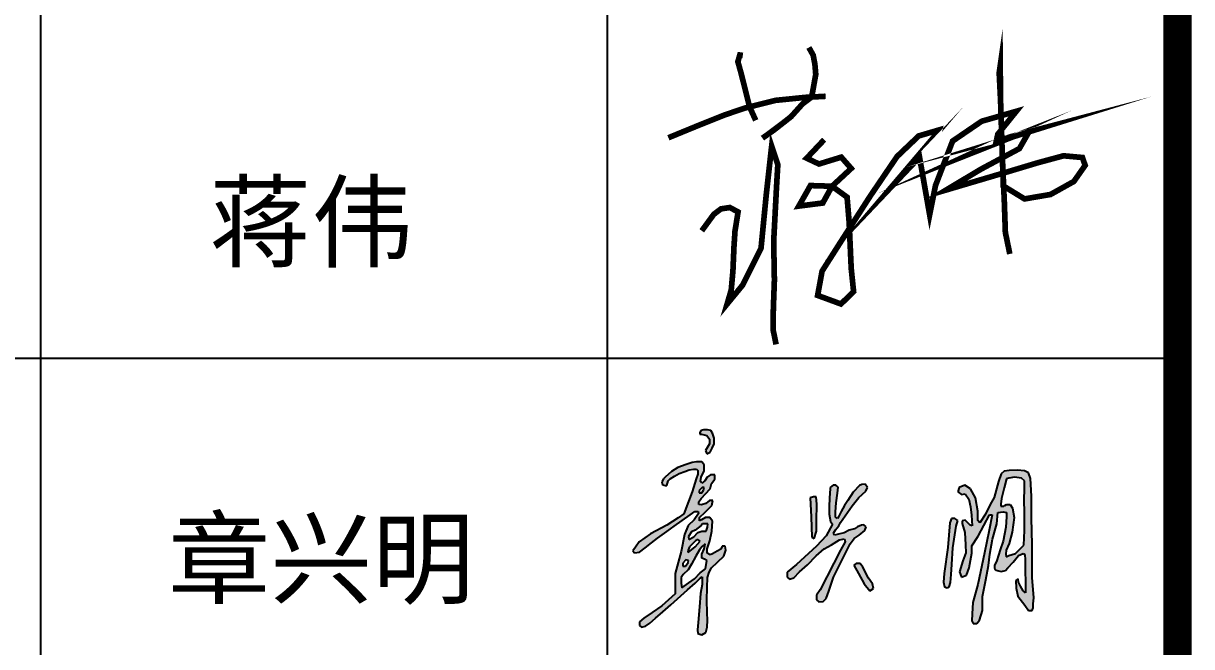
# Model space of a CAD drawing. Extents: x 185245 to 1992634, y -19957 to 755165.
# Drawn here: x 1899917 to 1904024, y 527326 to 529518 of the extents above; entities that cross this region are included whole.
import ezdxf

# ---------------------------------------------------------------- set-up
doc = ezdxf.new("R2010")
doc.units = 0
doc.header["$LTSCALE"] = 1000
doc.header["$MEASUREMENT"] = 0
doc.layers.add('PUB_TITLE', color=4, linetype='Continuous')
doc.layers.add('图框', color=4, linetype='Continuous')
doc.styles.add('STYLE-黑体', font='simhei.ttf')

# ---------------------------------------------------------------- blocks, each defined once
blk = doc.blocks.new('zvzgbzxbz')
for points in [[(-131914.0797134076, -764901.618480597), (-131889.5089342199, -764906.8282840336), (-131875.3621149941, -764925.4346924644), (-131875.3621149941, -764947.7623790904), (-131885.0415082118, -764963.3917544931), (-131895.5610179045, -764980.3776711036), (-131888.7472028495, -764995.6453105613), (-131872.393130301, -764988.3466298416), (-131863.391499612, -764968.8309820355), (-131853.7843932254, -764948.0026553513), (-131853.7843932254, -764921.0794567339), (-131860.8191811519, -764896.101725335), (-131869.2710992594, -764883.9801912783), (-131885.8074030257, -764879.5723511924), (-131905.2835321584, -764879.5723511924), (-131918.5125802799, -764883.9801912783), (-131922.5547986519, -764893.8978052919), (-131922.5547986519, -764901.611516716)], [(-131270.8946361845, -765389.6461808993), (-131275.0011516624, -765380.3171108395), (-131266.4147837023, -765364.2711024827), (-131249.9887217909, -765344.8666358854), (-131241.0290487548, -765329.1938016756), (-131185.3348815772, -765247.8970774256), (-131153.1020061249, -765207.3245936802), (-131119.6753334786, -765176.895225417), (-131111.7394397158, -765158.9956072936), (-131122.0629597951, -765142.8859378924), (-131138.7762801541, -765144.7798648658), (-131149.5205826143, -765150.0457982318), (-131180.5596289442, -765181.0718087968), (-131206.8234545693, -765222.240956661), (-131222.9398763313, -765246.7037710053), (-131239.0562980932, -765275.9398328479), (-131249.2037019564, -765298.6126766531), (-131256.3665489776, -765308.7558139518), (-131265.7145416776, -765302.1544795034), (-131265.9170223154, -765276.5364751498), (-131262.9324974019, -765232.9807144449), (-131256.3665489776, -765186.4416985972), (-131252.3582247291, -765158.0309567406), (-131263.5293959989, -765148.2558276929), (-131276.6613247756, -765148.2558276929), (-131289.793221624, -765157.2056367545), (-131292.1429810384, -765163.2555303543), (-131294.5618651097, -765211.0087529926), (-131296.583723769, -765250.9239634181), (-131296.583723769, -765287.7765982694), (-131289.3700765528, -765323.5319393754), (-131280.0237524329, -765336.2715877009), (-131310.8219639879, -765393.1141806414), (-131357.5240190294, -765443.05352092), (-131454.4905233871, -765531.3866667883), (-131500.0083277807, -765568.6499107017), (-131499.7897789228, -765593.891514729), (-131488.3689168867, -765603.6162955564), (-131467.2191983911, -765596.0055937234), (-131439.7245707324, -765567.2540583134), (-131400.8091129658, -765533.0059218815), (-131360.2016496228, -765489.4558116945), (-131320.440189068, -765456.4761182953), (-131285.331664028, -765436.1809206794), (-131246.0028152255, -765413.4460789982), (-131222.7285113293, -765407.8522141584), (-131219.767581391, -765422.2279600467), (-131242.1862561766, -765461.9727411341), (-131274.7568367084, -765525.3952200483), (-131339.8206994834, -765654.7318598022), (-131358.5004806391, -765681.4060991243), (-131357.4330873789, -765703.8124523006), (-131346.2251867573, -765713.4151688572), (-131325.944267819, -765711.2812366927), (-131311.5341235604, -765697.4106339907), (-131298.1914044901, -765660.600195071), (-131274.9249389343, -765594.032232253), (-131229.9381013057, -765503.1400563976), (-131210.6144418866, -765464.0982045435), (-131195.0452625091, -765432.6419683534), (-131175.5338034205, -765406.1992523095), (-131150.6857082417, -765390.7656815237), (-131124.1799942094, -765367.6295825396), (-131118.2068894948, -765349.3445947503), (-131127.9132046113, -765340.3886770208), (-131139.8594140406, -765342.2545041227), (-131160.0186863538, -765350.0909212279), (-131174.5781590285, -765360.1663177648), (-131200.3371990522, -765366.510081915), (-131223.4830396869, -765379.1976320317), (-131250.7353638712, -765385.9145485121)], [(-131356.2756245311, -765240.2706021399), (-131359.7236198932, -765204.3472290386), (-131373.1918169782, -765203.6740974901), (-131387.8201269556, -765208.9931544488), (-131383.9718471479, -765301.313100481), (-131379.8674614512, -765399.7770077189), (-131368.544756261, -765405.9483387832), (-131358.2178517874, -765370.3441653863), (-131358.2178517874, -765320.838562332)], [(-130721.5240025058, -765449.5389563561), (-130740.2325190847, -765576.126084774), (-130742.8014978501, -765618.3131984784), (-130738.0305236023, -765639.5901680788), (-130724.4515674249, -765644.3591395097), (-130714.9096189293, -765640.3238627039), (-130709.4046142591, -765619.046871287), (-130706.4686522108, -765579.7945360837), (-130702.8505314995, -765531.4220828202), (-130697.639022929, -765451.1054587405), (-130688.2502661675, -765387.757898272), (-130682.106565331, -765346.3052895699), (-130674.167099097, -765319.1313580695), (-130688.2502661675, -765309.746546417), (-130704.0937971935, -765309.746546417), (-130711.8571187756, -765329.8686505697)], [(-131177.022594434, -765534.5383919319), (-131154.5271554043, -765575.15828163), (-131127.2671365122, -765625.0032211755), (-131100.0071176201, -765658.8977748303), (-131081.2951208621, -765648.5453502125), (-131086.2172753643, -765626.3324018192), (-131106.6558879197, -765597.7546361889), (-131133.2510329747, -765544.586712309), (-131146.5486055022, -765527.9717251883), (-131165.165200655, -765527.9717251883)]]:
    blk.add_hatch(color=256).paths.add_polyline_path(points)
h = blk.add_hatch(color=256)
h.paths.add_polyline_path([(-131872.6441303259, -765485.9588343407), (-131887.3643010278, -765477.4038012462), (-131887.3643010278, -765456.7461196517), (-131873.7700448339, -765417.5279842609), (-131865.4106675605, -765370.6066618081), (-131862.1955440683, -765322.3998313224), (-131875.0560891223, -765304.402614142), (-131895.6329765343, -765304.402614142), (-131914.2807847424, -765315.3294847816), (-131923.7038503193, -765320.8510247626), (-131923.7038503193, -765303.7598426724), (-131896.9190463652, -765278.0495423888), (-131865.4106675605, -765245.9116495801), (-131859.623429949, -765221.486857329), (-131875.6991240378, -765221.486857329), (-131893.7038973304, -765236.9130409899), (-131914.9238196579, -765243.3406160609), (-131927.7843902544, -765242.055108028), (-131927.7843902544, -765228.5571864164), (-131916.2098894888, -765211.8454772694), (-131873.3193456847, -765165.0288399274), (-131865.9095911356, -765140.5299408105), (-131850.5200989537, -765118.8797577929), (-131850.5200989537, -765098.3690507438), (-131870.4694558074, -765097.2295747757), (-131886.9988886147, -765108.6244042681), (-131898.3985247515, -765127.4258886392), (-131913.7880169335, -765138.8207181317), (-131920.2870144754, -765130.0433799601), (-131916.0679492694, -765109.7638976896), (-131902.3883807967, -765078.9978371157), (-131902.3883807967, -765048.8015232522), (-131913.2180338495, -765035.6974710809), (-131938.8671960003, -765035.6974710809), (-131959.3865103955, -765038.5461697275), (-131988.4555455075, -765047.6620472844), (-132028.9242167563, -765063.0450688447), (-132059.1332180363, -765082.4162824727), (-132090.0775396399, -765108.6047169052), (-132098.5130593993, -765117.7023557251), (-132106.2826069897, -765132.5692297709), (-132104.1618561273, -765145.9471247885), (-132090.8176364294, -765149.6522935549), (-132081.9215069926, -765149.6522935549), (-132079.8564134521, -765138.1279952136), (-132075.8316917601, -765126.4246605481), (-132065.9528619336, -765116.915698951), (-132045.0975346563, -765104.8466296231), (-132023.5104374765, -765092.0461084242), (-131994.9715645374, -765082.1714296177), (-131973.7503650801, -765073.0282026826), (-131952.8950378026, -765069.7366256276), (-131938.6256141044, -765069.7366256276), (-131931.6738383452, -765077.0512141566), (-131932.7714804276, -765093.8747642825), (-131940.4550260891, -765118.012885485), (-131960.2127112843, -765179.4554012045), (-131977.418639811, -765227.1168323839), (-132000.8032718128, -765286.0213886566), (-132027.9294602604, -765305.6562349296), (-132083.1172071103, -765341.185956757), (-132161.6896115045, -765384.1956200219), (-132215.9419628572, -765422.5303198885), (-132234.6496940012, -765447.7751222395), (-132247.7898219694, -765465.5068252919), (-132238.2354661393, -765475.1397719128), (-132215.5331024841, -765471.5737411438), (-132187.6416577875, -765451.4743917781), (-132157.1556470275, -765426.8364942906), (-132127.6425793844, -765404.1436664155), (-132082.2378776167, -765372.0495465745), (-132046.2384459004, -765346.4390968276), (-131969.2099383257, -765290.8190839159), (-131947.0897399178, -765274.8467412104), (-131931.2614020084, -765274.8467412104), (-131929.9528291482, -765285.587010022), (-131950.8899693685, -765315.6714829066), (-131979.0242220058, -765342.4858986989), (-131996.6899173042, -765387.6126167522), (-132013.3812135578, -765469.4853970939), (-132042.778828656, -765576.0069832584), (-132042.778828656, -765674.4476223495), (-132107.33687774, -765731.8783141836), (-132154.2414408875, -765764.4372512774), (-132194.2108041373, -765792.1820994625), (-132214.8265175838, -765810.0197806616), (-132214.1076722361, -765827.5552698296), (-132205.0727443194, -765835.0059594752), (-132186.0993956943, -765831.3935028319), (-132165.0931882879, -765815.8147944645), (-132137.7625057972, -765792.3338437346), (-132101.1710477345, -765761.4022033591), (-132063.4501981396, -765726.6323299811), (-131981.6919165284, -765654.7593165071), (-131945.6263204115, -765623.0543561709), (-131920.0718537437, -765596.4069488888), (-131910.991000235, -765592.5167922112), (-131910.991000235, -765628.1765588473), (-131920.0718537437, -765672.9133868206), (-131923.9636517535, -765737.7493372662), (-131931.098593486, -765812.9590621234), (-131934.5207901351, -765849.0325828381), (-131932.0961341251, -765865.5490885845), (-131912.5684855714, -765872.5888917869), (-131893.6811133326, -765862.0291869835), (-131887.2786056102, -765835.7899458895), (-131885.0377279073, -765802.1909295779), (-131887.9188563824, -765766.3519695377), (-131888.7493228851, -765705.5662403171), (-131887.3045824327, -765642.7557670039), (-131886.2069727896, -765595.0368974432), (-131877.2066992823, -765568.4666532772), (-131865.8970752624, -765548.6831394857), (-131806.6363312095, -765490.9604009745), (-131797.5947877598, -765462.5560909638), (-131800.1780895373, -765443.8350664735), (-131814.3862109992, -765443.8350664735), (-131820.8444526715, -765457.391666202), (-131839.573333087, -765467.7205157259), (-131861.3750281624, -765479.7440015296)])
h.paths.add_polyline_path([(-131888.8679427123, -765513.3383183031), (-131895.8497821098, -765553.3083783286), (-131921.238256501, -765572.3417477257), (-131948.3332942114, -765601.190517281), (-131976.4582125675, -765621.1940549487), (-132009.4632599272, -765644.6685304906), (-132012.6368000691, -765623.0973936334), (-132012.6368000691, -765595.8162407213), (-132003.116128558, -765579.955102466), (-131979.5894565993, -765558.4903094987), (-131963.7639753718, -765530.4683490149), (-131941.5490666651, -765491.132717764), (-131923.7771141571, -765461.3137799384), (-131911.7175849899, -765444.8181954549), (-131896.4844901381, -765432.1292883413), (-131902.1969134789, -765456.2382275653), (-131912.9870010467, -765482.2504880206), (-131912.9870010467, -765501.2838574176), (-131899.6580558227, -765506.9938560193)], flags=16)
h.paths.add_polyline_path([(-131945.3573148355, -765446.0870879116), (-131978.9970702236, -765474.6371332803), (-131980.9011943088, -765465.1204573085), (-131972.6499388545, -765446.7215341398), (-131943.4531907503, -765417.5370425424), (-131932.0283696114, -765410.5581514841), (-131921.5779694503, -765418.9221055979)], flags=16)
h.paths.add_polyline_path([(-131977.8042308769, -765512.0060702353), (-131978.6921682261, -765523.1006499832), (-131992.4552354531, -765539.5206266141), (-132004.8863838849, -765539.9644125969), (-132005.7743212341, -765524.8757764598), (-131991.1233166579, -765509.3433717941)], flags=16)
h.paths.add_polyline_path([(-131952.3190011228, -765397.8026773455), (-131975.8033514289, -765411.7604769161), (-131977.0727674857, -765395.8993386606), (-131963.1922458049, -765374.3282018037), (-131945.9222660276, -765366.2842907099), (-131916.1404136211, -765343.2403715212), (-131910.4279902804, -765334.9925705529), (-131884.4048078607, -765334.3581243246), (-131885.0395158891, -765350.8537088081), (-131892.6560633151, -765371.1559706619), (-131912.9668479365, -765371.1559706619), (-131931.8380006254, -765377.2830167349)], flags=16)
h.paths.add_polyline_path([(-131912.8490454726, -765185.155259418), (-131925.748364191, -765185.155259418), (-131925.748364191, -765173.5193120841), (-131912.2198035603, -765158.4240262263), (-131901.8374524912, -765159.681975441), (-131905.2982446951, -765172.5758545364)], flags=16)
h = blk.add_hatch(color=256)
h.paths.add_polyline_path([(-130519.8605583036, -765291.3170668195), (-130507.6634567012, -765291.3170668195), (-130522.6752568658, -765366.3445744822), (-130545.1929730769, -765475.134426777), (-130577.0376108244, -765628.9854392182), (-130601.5430422539, -765716.829231619), (-130603.8201010475, -765770.7310682908), (-130605.23107698, -765804.1312573747), (-130599.3777642568, -765817.3558454695), (-130582.3488650941, -765817.3558454695), (-130569.0219185784, -765801.0741734394), (-130554.9545559907, -765755.1894831702), (-130554.214171847, -765687.8425779523), (-130537.925656828, -765606.4342614333), (-130524.5987103124, -765537.6072042127), (-130518.6756052342, -765482.8416019268), (-130505.3486587185, -765408.8340236049), (-130485.2458994042, -765334.5360217668), (-130479.4033492958, -765280.8069076746), (-130453.6960011057, -765276.7188127097), (-130437.3367969456, -765280.8069076746), (-130437.3367969456, -765300.6633284156), (-130442.0108689607, -765351.4723684423), (-130454.8645111274, -765419.2177769615), (-130468.3024402333, -765460.6826497926), (-130484.9250526239, -765511.974370672), (-130495.3531694595, -765536.8509729669), (-130495.3531694595, -765550.3979253636), (-130489.0093777852, -765559.6213591053), (-130463.3458990079, -765565.3860215566), (-130442.2960520721, -765561.0625247181), (-130431.05025262, -765547.5155941382), (-130405.3867738428, -765520.1334911286), (-130379.3921352769, -765489.1798900925), (-130356.7047523557, -765478.7131679384), (-130349.142291382, -765483.9465290157), (-130346.815360665, -765508.9503313354), (-130347.9788260235, -765549.6541732531), (-130346.1412914924, -765630.3839695064), (-130345.4073249266, -765670.0027593223), (-130357.1511411915, -765658.9975362931), (-130369.6289559507, -765636.9870902342), (-130380.185341923, -765618.3659800073), (-130381.3728041439, -765601.0367080949), (-130392.382653843, -765609.8408908817), (-130391.6486553489, -765647.258640455), (-130382.8407692039, -765684.6763900281), (-130349.8112520349, -765728.6972821456), (-130330.785790203, -765754.0539290052), (-130313.8457408893, -765754.0539290052), (-130308.4075620423, -765741.1698507925), (-130309.0247919991, -765722.0918680137), (-130306.1316526657, -765694.2699872167), (-130314.2134265937, -765594.5887257103), (-130314.0740327539, -765437.3460804136), (-130317.5193093238, -765306.8677713084), (-130317.2248031639, -765201.9782597127), (-130322.2192432197, -765116.2708592096), (-130331.4908552391, -765087.8285314689), (-130351.6326628007, -765078.8803586575), (-130385.20234207, -765075.3650167406), (-130424.8465301698, -765076.6433209089), (-130449.1445974197, -765080.4782552304), (-130464.1710207219, -765093.5809111347), (-130476.3200383828, -765129.6931075183), (-130498.4168445, -765207.8506746992), (-130516.3984825841, -765242.1648283754), (-130539.2841718538, -765288.7340166784), (-130567.0739761656, -765330.4012173106), (-130576.0648111718, -765319.7801640301), (-130576.0648111718, -765273.2109539106), (-130588.3250029923, -765208.6676653716), (-130612.8454185615, -765166.1834740666), (-130639.8178597236, -765147.3924049742), (-130667.6076640354, -765159.647461417), (-130674.1464415205, -765180.8895461613), (-130656.1648034364, -765192.3275901147), (-130637.3658341308, -765189.8765962793), (-130621.018890418, -765216.0207123274), (-130612.8454185615, -765252.7858598394), (-130607.123972298, -765293.6360479821), (-130604.42198054, -765345.0527418264), (-130614.2364684721, -765342.1996290254), (-130638.1831653524, -765318.1461608678), (-130652.0780515441, -765321.4141671925), (-130652.1520612231, -765333.5200412434), (-130639.954991549, -765376.6608488772), (-130637.1402610584, -765437.6206838541), (-130635.407812275, -765475.141076055), (-130649.3373626608, -765513.5860247272), (-130666.2256498191, -765567.980961783), (-130655.9050352104, -765594.2405971008), (-130631.0885538422, -765584.4871737557), (-130618.3755188347, -765548.286246203), (-130606.1784172323, -765477.9479700413), (-130606.1784172323, -765441.3720603283), (-130575.2165734062, -765394.4798762205)])
h.paths.add_polyline_path([(-130410.2203274567, -765375.0444954012), (-130400.1287341712, -765304.4330745259), (-130409.211171321, -765259.0400011074), (-130420.311888814, -765240.8827935565), (-130438.4767631136, -765240.8827935565), (-130446.2820703419, -765245.8327124519), (-130451.5958248063, -765249.9614082405), (-130465.2194486028, -765249.9614082405), (-130465.2194486028, -765239.3696765648), (-130462.9697906243, -765212.6288322294), (-130449.0729185029, -765160.6883783948), (-130437.4676069779, -765117.312779754), (-130427.2142651878, -765114.0838907193), (-130400.0273619837, -765108.4024806825), (-130364.6843878183, -765114.0838907193), (-130351.090904288, -765127.6716402897), (-130351.090904288, -765168.4348890011), (-130351.9971556803, -765215.5390875118), (-130350.1846848239, -765285.289535307), (-130350.1846848239, -765366.8160109126), (-130354.7158460007, -765438.3781586505), (-130394.5899813428, -765478.2355573901), (-130427.2142651878, -765488.1999070751), (-130439.9014973258, -765495.4467068461), (-130441.7139681821, -765482.7648072469), (-130438.9952778617, -765462.8361078771), (-130424.4955748674, -765431.1313588794)], flags=16)
for p, q in [((-131905.2835321584, -764879.5723511924), (-131918.5125802799, -764883.9801912783)), ((-131885.8074030257, -764879.5723511924), (-131905.2835321584, -764879.5723511924)), ((-131869.2710992594, -764883.9801912783), (-131885.8074030257, -764879.5723511924)), ((-131918.5125802799, -764883.9801912783), (-131922.5547986519, -764893.8978052919)), ((-131922.5547986519, -764893.8978052919), (-131922.5547986519, -764901.611516716)), ((-131922.5547986519, -764901.611516716), (-131914.0797134076, -764901.618480597)), ((-131914.0797134076, -764901.618480597), (-131889.5089342199, -764906.8282840336)), ((-131889.5089342199, -764906.8282840336), (-131875.3621149941, -764925.4346924644)), ((-131875.3621149941, -764925.4346924644), (-131875.3621149941, -764947.7623790904)), ((-131860.8191811519, -764896.101725335), (-131869.2710992594, -764883.9801912783)), ((-131853.7843932254, -764921.0794567339), (-131860.8191811519, -764896.101725335)), ((-131853.7843932254, -764948.0026553513), (-131853.7843932254, -764921.0794567339)), ((-131885.0415082118, -764963.3917544931), (-131895.5610179045, -764980.3776711036)), ((-131895.5610179045, -764980.3776711036), (-131888.7472028495, -764995.6453105613)), ((-131888.7472028495, -764995.6453105613), (-131872.393130301, -764988.3466298416)), ((-131875.3621149941, -764947.7623790904), (-131885.0415082118, -764963.3917544931)), ((-131872.393130301, -764988.3466298416), (-131863.391499612, -764968.8309820355)), ((-131863.391499612, -764968.8309820355), (-131853.7843932254, -764948.0026553513)), ((-131988.4555455075, -765047.6620472844), (-132028.9242167563, -765063.0450688447)), ((-131959.3865103955, -765038.5461697275), (-131988.4555455075, -765047.6620472844)), ((-131938.8671960003, -765035.6974710809), (-131959.3865103955, -765038.5461697275)), ((-131913.2180338495, -765035.6974710809), (-131938.8671960003, -765035.6974710809)), ((-131902.3883807967, -765048.8015232522), (-131913.2180338495, -765035.6974710809)), ((-131902.3883807967, -765078.9978371157), (-131902.3883807967, -765048.8015232522)), ((-132059.1332180363, -765082.4162824727), (-132090.0775396399, -765108.6047169052)), ((-132065.9528619338, -765116.915698951), (-132045.0975346563, -765104.8466296231)), ((-132028.9242167563, -765063.0450688447), (-132059.1332180363, -765082.4162824727)), ((-132045.0975346563, -765104.8466296231), (-132023.5104374765, -765092.0461084242)), ((-132023.5104374765, -765092.0461084242), (-131994.9715645374, -765082.1714296177)), ((-131994.9715645374, -765082.1714296177), (-131973.7503650801, -765073.0282026826)), ((-131973.7503650801, -765073.0282026826), (-131952.8950378026, -765069.7366256276)), ((-131952.8950378026, -765069.7366256276), (-131938.6256141044, -765069.7366256276)), ((-131932.7714804276, -765093.8747642825), (-131940.4550260891, -765118.012885485)), ((-131938.6256141044, -765069.7366256276), (-131931.6738383452, -765077.0512141566)), ((-131931.6738383452, -765077.0512141566), (-131932.7714804276, -765093.8747642825)), ((-131916.0679492694, -765109.7638976896), (-131902.3883807967, -765078.9978371157)), ((-131870.4694558074, -765097.2295747757), (-131886.9988886147, -765108.6244042681)), ((-131850.5200989537, -765098.3690507438), (-131870.4694558074, -765097.2295747757)), ((-131850.5200989537, -765118.8797577929), (-131850.5200989537, -765098.3690507438)), ((-130464.1710207219, -765093.5809111347), (-130476.3200383828, -765129.6931075183)), ((-130449.1445974197, -765080.4782552304), (-130464.1710207219, -765093.5809111347)), ((-130424.8465301698, -765076.6433209089), (-130449.1445974197, -765080.4782552304)), ((-130385.20234207, -765075.3650167406), (-130424.8465301698, -765076.6433209089)), ((-130351.6326628007, -765078.8803586575), (-130385.20234207, -765075.3650167406)), ((-130331.4908552391, -765087.8285314689), (-130351.6326628007, -765078.8803586575)), ((-130322.2192432197, -765116.2708592096), (-130331.4908552391, -765087.8285314689)), ((-132098.5130593993, -765117.7023557251), (-132106.2826069897, -765132.5692297709)), ((-132106.2826069897, -765132.5692297709), (-132104.1618561273, -765145.9471247885)), ((-132104.1618561273, -765145.9471247885), (-132090.8176364294, -765149.6522935549)), ((-132090.0775396399, -765108.6047169052), (-132098.5130593993, -765117.7023557251)), ((-132090.8176364294, -765149.6522935549), (-132081.9215069926, -765149.6522935549)), ((-132081.9215069926, -765149.6522935549), (-132079.8564134521, -765138.1279952136)), ((-132079.8564134521, -765138.1279952136), (-132075.8316917601, -765126.4246605481)), ((-132075.8316917601, -765126.4246605481), (-132065.9528619338, -765116.915698951)), ((-131940.4550260891, -765118.012885485), (-131960.2127112843, -765179.4554012045)), ((-131912.2198035603, -765158.4240262263), (-131925.748364191, -765173.5193120841)), ((-131920.2870144754, -765130.0433799601), (-131916.0679492694, -765109.7638976896)), ((-131913.7880169335, -765138.8207181317), (-131920.2870144754, -765130.0433799601)), ((-131898.3985247515, -765127.4258886392), (-131913.7880169335, -765138.8207181317)), ((-131901.8374524912, -765159.681975441), (-131912.2198035603, -765158.4240262263)), ((-131905.2982446951, -765172.5758545364), (-131901.8374524912, -765159.681975441)), ((-131886.9988886147, -765108.6244042681), (-131898.3985247515, -765127.4258886392)), ((-131873.3193456847, -765165.0288399274), (-131865.9095911356, -765140.5299408105)), ((-131865.9095911356, -765140.5299408105), (-131850.5200989537, -765118.8797577929)), ((-131292.1429810384, -765163.2555303543), (-131294.5618651097, -765211.0087529926)), ((-131289.793221624, -765157.2056367545), (-131292.1429810384, -765163.2555303543)), ((-131276.6613247756, -765148.2558276929), (-131289.793221624, -765157.2056367545)), ((-131263.5293959989, -765148.2558276929), (-131276.6613247756, -765148.2558276929)), ((-131252.3582247291, -765158.0309567406), (-131263.5293959989, -765148.2558276929)), ((-131256.3665489776, -765186.4416985972), (-131252.3582247291, -765158.0309567406)), ((-131149.5205826143, -765150.0457982318), (-131180.5596289442, -765181.0718087968)), ((-131138.7762801541, -765144.7798648658), (-131149.5205826143, -765150.0457982318)), ((-131122.0629597951, -765142.8859378924), (-131138.7762801541, -765144.7798648658)), ((-131111.7394397158, -765158.9956072936), (-131122.0629597951, -765142.8859378924)), ((-131119.6753334786, -765176.895225417), (-131111.7394397158, -765158.9956072936)), ((-130667.6076640354, -765159.647461417), (-130674.1464415205, -765180.8895461613)), ((-130639.8178597236, -765147.3924049742), (-130667.6076640354, -765159.647461417)), ((-130612.8454185615, -765166.1834740666), (-130639.8178597236, -765147.3924049742)), ((-130476.3200383828, -765129.6931075183), (-130498.4168445, -765207.8506746992)), ((-130449.0729185029, -765160.6883783948), (-130462.9697906243, -765212.6288322294)), ((-130437.4676069779, -765117.312779754), (-130449.0729185029, -765160.6883783948)), ((-130427.2142651878, -765114.0838907193), (-130437.4676069779, -765117.312779754)), ((-130400.0273619837, -765108.4024806825), (-130427.2142651878, -765114.0838907193)), ((-130364.6843878183, -765114.0838907193), (-130400.0273619837, -765108.4024806825)), ((-130351.090904288, -765127.6716402897), (-130364.6843878183, -765114.0838907193)), ((-130351.090904288, -765168.434889001), (-130351.090904288, -765127.6716402897)), ((-130317.2248031639, -765201.9782597127), (-130322.2192432197, -765116.2708592096)), ((-131960.2127112843, -765179.4554012045), (-131977.418639811, -765227.1168323839)), ((-131927.7843902544, -765228.5571864164), (-131916.2098894888, -765211.8454772694)), ((-131925.748364191, -765173.5193120841), (-131925.748364191, -765185.155259418)), ((-131925.748364191, -765185.155259418), (-131912.8490454726, -765185.155259418)), ((-131916.2098894888, -765211.8454772694), (-131873.3193456847, -765165.0288399274)), ((-131912.8490454726, -765185.155259418), (-131905.2982446951, -765172.5758545364)), ((-131373.1918169782, -765203.6740974901), (-131387.8201269556, -765208.9931544488)), ((-131387.8201269556, -765208.9931544488), (-131383.9718471479, -765301.313100481)), ((-131359.7236198932, -765204.3472290386), (-131373.1918169782, -765203.6740974901)), ((-131356.2756245311, -765240.2706021399), (-131359.7236198932, -765204.3472290386)), ((-131294.5618651097, -765211.0087529926), (-131296.583723769, -765250.9239634181)), ((-131262.9324974019, -765232.9807144449), (-131256.3665489776, -765186.4416985972)), ((-131180.5596289442, -765181.0718087968), (-131206.8234545693, -765222.240956661)), ((-131185.3348815772, -765247.8970774256), (-131153.1020061249, -765207.3245936802)), ((-131153.1020061249, -765207.3245936802), (-131119.6753334786, -765176.895225417)), ((-130674.1464415205, -765180.8895461613), (-130656.1648034364, -765192.3275901147)), ((-130656.1648034364, -765192.3275901147), (-130637.3658341308, -765189.8765962793)), ((-130637.3658341308, -765189.8765962793), (-130621.018890418, -765216.0207123274)), ((-130621.018890418, -765216.0207123274), (-130612.8454185615, -765252.7858598394)), ((-130588.3250029923, -765208.6676653716), (-130612.8454185615, -765166.1834740666)), ((-130576.0648111718, -765273.2109539106), (-130588.3250029923, -765208.6676653716)), ((-130498.4168445, -765207.8506746992), (-130516.3984825841, -765242.1648283754)), ((-130462.9697906243, -765212.6288322294), (-130465.2194486028, -765239.3696765648)), ((-130351.9971556803, -765215.5390875118), (-130351.090904288, -765168.434889001)), ((-130350.1846848239, -765285.289535307), (-130351.9971556803, -765215.5390875118)), ((-130317.5193093238, -765306.8677713084), (-130317.2248031639, -765201.9782597127)), ((-131977.418639811, -765227.1168323839), (-132000.8032718128, -765286.0213886566)), ((-131969.2099383257, -765290.8190839159), (-131947.0897399178, -765274.8467412104)), ((-131947.0897399178, -765274.8467412104), (-131931.2614020084, -765274.8467412104)), ((-131931.2614020084, -765274.8467412104), (-131929.9528291482, -765285.587010022)), ((-131927.7843902544, -765242.055108028), (-131927.7843902544, -765228.5571864164)), ((-131914.9238196579, -765243.3406160609), (-131927.7843902544, -765242.055108028)), ((-131893.7038973304, -765236.9130409899), (-131914.9238196579, -765243.3406160609)), ((-131896.9190463652, -765278.0495423888), (-131865.4106675605, -765245.9116495801)), ((-131875.6991240378, -765221.486857329), (-131893.7038973304, -765236.9130409899)), ((-131859.623429949, -765221.486857329), (-131875.6991240378, -765221.486857329)), ((-131865.4106675605, -765245.9116495801), (-131859.623429949, -765221.486857329)), ((-131358.2178517874, -765320.838562332), (-131356.2756245311, -765240.2706021399)), ((-131296.583723769, -765250.9239634181), (-131296.583723769, -765287.7765982694)), ((-131265.9170223154, -765276.5364751498), (-131262.9324974019, -765232.9807144449)), ((-131265.7145416776, -765302.1544795034), (-131265.9170223154, -765276.5364751498)), ((-131239.0562980932, -765275.9398328479), (-131249.2037019564, -765298.6126766531)), ((-131241.0290487548, -765329.1938016756), (-131185.3348815772, -765247.8970774256)), ((-131222.9398763313, -765246.7037710053), (-131239.0562980932, -765275.9398328479)), ((-131206.8234545693, -765222.240956661), (-131222.9398763313, -765246.7037710053)), ((-130612.8454185615, -765252.7858598394), (-130607.123972298, -765293.6360479821)), ((-130576.0648111718, -765319.7801640301), (-130576.0648111718, -765273.2109539106)), ((-130516.3984825841, -765242.1648283754), (-130539.2841718538, -765288.7340166784)), ((-130479.4033492958, -765280.8069076746), (-130453.6960011057, -765276.7188127097)), ((-130465.2194486028, -765239.3696765648), (-130465.2194486028, -765249.9614082403)), ((-130465.2194486028, -765249.9614082403), (-130451.5958248063, -765249.9614082403)), ((-130453.6960011057, -765276.7188127097), (-130437.3367969456, -765280.8069076746)), ((-130451.5958248063, -765249.9614082403), (-130446.2820703419, -765245.8327124519)), ((-130446.2820703419, -765245.8327124519), (-130438.4767631136, -765240.8827935565)), ((-130438.4767631136, -765240.8827935565), (-130420.311888814, -765240.8827935565)), ((-130420.311888814, -765240.8827935565), (-130409.211171321, -765259.0400011074)), ((-130409.211171321, -765259.0400011074), (-130400.1287341712, -765304.4330745259)), ((-132027.9294602604, -765305.6562349296), (-132083.1172071103, -765341.185956757)), ((-132046.2384459004, -765346.4390968276), (-131969.2099383257, -765290.8190839159)), ((-132000.8032718128, -765286.0213886566), (-132027.9294602604, -765305.6562349296)), ((-131950.8899693685, -765315.6714829066), (-131979.0242220058, -765342.4858986989)), ((-131929.9528291482, -765285.587010022), (-131950.8899693685, -765315.6714829066)), ((-131923.7038503193, -765303.7598426724), (-131896.9190463652, -765278.0495423888)), ((-131923.7038503193, -765320.8510247626), (-131923.7038503193, -765303.7598426724)), ((-131914.2807847424, -765315.3294847816), (-131923.7038503193, -765320.8510247626)), ((-131895.6329765343, -765304.402614142), (-131914.2807847424, -765315.3294847816)), ((-131875.0560891223, -765304.402614142), (-131895.6329765343, -765304.402614142)), ((-131862.1955440683, -765322.3998313224), (-131875.0560891223, -765304.402614142)), ((-131865.4106675605, -765370.6066618081), (-131862.1955440683, -765322.3998313224)), ((-131383.9718471479, -765301.313100481), (-131379.8674614512, -765399.7770077189)), ((-131358.2178517874, -765370.3441653863), (-131358.2178517874, -765320.838562332)), ((-131296.583723769, -765287.7765982694), (-131289.3700765528, -765323.5319393754)), ((-131289.3700765528, -765323.5319393754), (-131280.0237524329, -765336.2715877009)), ((-131256.3665489776, -765308.7558139518), (-131265.7145416776, -765302.1544795034)), ((-131249.2037019564, -765298.6126766531), (-131256.3665489776, -765308.7558139518)), ((-131249.9887217909, -765344.8666358854), (-131241.0290487548, -765329.1938016756)), ((-130711.8571187756, -765329.8686505697), (-130721.5240025058, -765449.5389563561)), ((-130704.0937971935, -765309.746546417), (-130711.8571187756, -765329.8686505697)), ((-130688.2502661675, -765309.746546417), (-130704.0937971935, -765309.746546417)), ((-130674.167099097, -765319.1313580695), (-130688.2502661675, -765309.746546417)), ((-130682.106565331, -765346.3052895699), (-130674.167099097, -765319.1313580695)), ((-130652.0780515441, -765321.4141671925), (-130652.1520612231, -765333.5200412434)), ((-130652.1520612231, -765333.5200412434), (-130639.954991549, -765376.6608488772)), ((-130638.1831653524, -765318.1461608678), (-130652.0780515441, -765321.4141671925)), ((-130614.2364684721, -765342.1996290254), (-130638.1831653524, -765318.1461608678)), ((-130607.123972298, -765293.6360479821), (-130604.42198054, -765345.0527418264)), ((-130567.0739761656, -765330.4012173106), (-130576.0648111718, -765319.7801640301)), ((-130575.2165734062, -765394.4798762205), (-130519.8605583036, -765291.3170668195)), ((-130539.2841718538, -765288.7340166784), (-130567.0739761656, -765330.4012173106)), ((-130567.0739761656, -765330.4012173106), (-130567.0739761656, -765330.4012173106)), ((-130507.6634567012, -765291.3170668195), (-130522.6752568658, -765366.3445744822)), ((-130519.8605583036, -765291.3170668195), (-130507.6634567012, -765291.3170668195)), ((-130485.2458994042, -765334.5360217668), (-130479.4033492958, -765280.8069076746)), ((-130437.3367969456, -765300.6633284156), (-130442.0108689607, -765351.4723684423)), ((-130437.3367969456, -765280.8069076746), (-130437.3367969456, -765300.6633284156)), ((-130400.1287341712, -765304.4330745259), (-130410.2203274567, -765375.0444954012)), ((-130350.1846848239, -765366.8160109126), (-130350.1846848239, -765285.289535307)), ((-130314.0740327539, -765437.3460804138), (-130317.5193093238, -765306.8677713084)), ((-132161.6896115045, -765384.1956200219), (-132215.9419628572, -765422.5303198885)), ((-132083.1172071103, -765341.185956757), (-132161.6896115045, -765384.1956200219)), ((-132127.6425793844, -765404.1436664155), (-132082.2378776167, -765372.0495465745)), ((-132082.2378776167, -765372.0495465745), (-132046.2384459004, -765346.4390968276)), ((-131996.6899173042, -765387.6126167522), (-132013.3812135578, -765469.4853970939)), ((-131979.0242220058, -765342.4858986989), (-131996.6899173042, -765387.6126167522)), ((-131963.1922458049, -765374.3282018037), (-131977.0727674857, -765395.8993386606)), ((-131945.9222660276, -765366.2842907099), (-131963.1922458049, -765374.3282018037)), ((-131952.3190011228, -765397.8026773455), (-131931.8380006254, -765377.2830167349)), ((-131916.1404136211, -765343.2403715212), (-131945.9222660276, -765366.2842907099)), ((-131931.8380006254, -765377.2830167349), (-131912.9668479365, -765371.1559706619)), ((-131910.4279902804, -765334.9925705529), (-131916.1404136211, -765343.2403715212)), ((-131912.9668479365, -765371.1559706619), (-131892.6560633151, -765371.1559706619)), ((-131884.4048078607, -765334.3581243246), (-131910.4279902804, -765334.9925705529)), ((-131892.6560633151, -765371.1559706619), (-131885.0395158891, -765350.8537088081)), ((-131885.0395158891, -765350.8537088081), (-131884.4048078607, -765334.3581243246)), ((-131873.7700448339, -765417.5279842609), (-131865.4106675605, -765370.6066618081)), ((-131368.544756261, -765405.9483387832), (-131358.2178517874, -765370.3441653863)), ((-131280.0237524329, -765336.2715877009), (-131310.8219639879, -765393.1141806414)), ((-131275.0011516624, -765380.3171108395), (-131266.4147837023, -765364.2711024827)), ((-131270.8946361845, -765389.6461808993), (-131275.0011516624, -765380.3171108395)), ((-131250.7353638712, -765385.9145485121), (-131270.8946361845, -765389.6461808993)), ((-131266.4147837023, -765364.2711024827), (-131249.9887217909, -765344.8666358854)), ((-131223.4830396869, -765379.1976320317), (-131250.7353638712, -765385.9145485121)), ((-131200.3371990522, -765366.510081915), (-131223.4830396869, -765379.1976320317)), ((-131174.5781590285, -765360.1663177648), (-131200.3371990522, -765366.510081915)), ((-131160.0186863538, -765350.0909212279), (-131174.5781590285, -765360.1663177648)), ((-131139.8594140406, -765342.2545041227), (-131160.0186863538, -765350.0909212279)), ((-131150.6857082417, -765390.7656815237), (-131124.1799942094, -765367.6295825396)), ((-131127.9132046113, -765340.3886770208), (-131139.8594140406, -765342.2545041227)), ((-131118.2068894948, -765349.3445947503), (-131127.9132046113, -765340.3886770208)), ((-131124.1799942094, -765367.6295825396), (-131118.2068894948, -765349.3445947503)), ((-130697.639022929, -765451.1054587405), (-130688.2502661675, -765387.757898272)), ((-130688.2502661675, -765387.757898272), (-130682.106565331, -765346.3052895699)), ((-130639.954991549, -765376.6608488772), (-130637.1402610584, -765437.6206838541)), ((-130604.42198054, -765345.0527418264), (-130614.2364684721, -765342.1996290254)), ((-130522.6752568658, -765366.3445744822), (-130545.1929730769, -765475.134426777)), ((-130505.3486587185, -765408.8340236049), (-130485.2458994042, -765334.5360217668)), ((-130442.0108689607, -765351.4723684423), (-130454.8645111274, -765419.2177769615)), ((-130410.2203274567, -765375.0444954012), (-130424.4955748674, -765431.1313588794)), ((-130354.7158460007, -765438.3781586505), (-130350.1846848239, -765366.8160109126)), ((-132215.9419628572, -765422.5303198885), (-132234.6496940012, -765447.7751222395)), ((-132187.6416577875, -765451.4743917781), (-132157.1556470275, -765426.8364942906)), ((-132157.1556470275, -765426.8364942906), (-132127.6425793844, -765404.1436664155)), ((-131972.6499388545, -765446.7215341398), (-131980.9011943088, -765465.1204573085)), ((-131978.9970702236, -765474.6371332803), (-131945.3573148355, -765446.0870879116)), ((-131977.0727674857, -765395.8993386606), (-131975.8033514289, -765411.7604769161)), ((-131975.8033514289, -765411.7604769161), (-131952.3190011228, -765397.8026773455)), ((-131943.4531907503, -765417.5370425424), (-131972.6499388545, -765446.7215341398)), ((-131945.3573148355, -765446.0870879116), (-131921.5779694503, -765418.9221055979)), ((-131932.0283696114, -765410.5581514841), (-131943.4531907503, -765417.5370425424)), ((-131921.5779694503, -765418.9221055979), (-131932.0283696114, -765410.5581514841)), ((-131911.7175849899, -765444.8181954549), (-131923.7771141571, -765461.3137799384)), ((-131896.4844901381, -765432.1292883413), (-131911.7175849899, -765444.8181954549)), ((-131911.7175849899, -765444.8181954549), (-131911.7175849899, -765444.8181954549)), ((-131911.7175849899, -765444.8181954549), (-131911.7175849899, -765444.8181954549)), ((-131902.1969134789, -765456.2382275653), (-131896.4844901381, -765432.1292883413)), ((-131896.4844901381, -765432.1292883413), (-131896.4844901381, -765432.1292883413)), ((-131896.4844901381, -765432.1292883413), (-131896.4844901381, -765432.1292883413)), ((-131887.3643010278, -765456.7461196517), (-131873.7700448339, -765417.5279842609)), ((-131814.3862109992, -765443.8350664735), (-131820.8444526715, -765457.391666202)), ((-131800.1780895373, -765443.8350664735), (-131814.3862109992, -765443.8350664735)), ((-131797.5947877598, -765462.5560909638), (-131800.1780895373, -765443.8350664735)), ((-131357.5240190294, -765443.05352092), (-131454.4905233871, -765531.3866667883)), ((-131379.8674614512, -765399.7770077189), (-131368.544756261, -765405.9483387832)), ((-131310.8219639879, -765393.1141806414), (-131357.5240190294, -765443.05352092)), ((-131320.440189068, -765456.4761182953), (-131285.331664028, -765436.1809206794)), ((-131285.331664028, -765436.1809206794), (-131246.0028152255, -765413.4460789982)), ((-131246.0028152255, -765413.4460789982), (-131222.7285113293, -765407.8522141584)), ((-131219.767581391, -765422.2279600467), (-131242.1862561766, -765461.9727411341)), ((-131222.7285113293, -765407.8522141584), (-131219.767581391, -765422.2279600467)), ((-131210.6144418866, -765464.0982045435), (-131195.0452625091, -765432.6419683534)), ((-131195.0452625091, -765432.6419683534), (-131175.5338034205, -765406.1992523095)), ((-131175.5338034205, -765406.1992523095), (-131150.6857082417, -765390.7656815237)), ((-130637.1402610584, -765437.6206838541), (-130635.407812275, -765475.141076055)), ((-130606.1784172323, -765441.3720603283), (-130575.2165734062, -765394.4798762205)), ((-130606.1784172323, -765477.9479700413), (-130606.1784172323, -765441.3720603283)), ((-130518.6756052342, -765482.8416019268), (-130505.3486587185, -765408.8340236049)), ((-130454.8645111274, -765419.2177769615), (-130468.3024402333, -765460.6826497926)), ((-130424.4955748674, -765431.1313588794), (-130438.9952778617, -765462.8361078771)), ((-130394.5899813428, -765478.2355573901), (-130354.7158460007, -765438.3781586505)), ((-130314.2134265937, -765594.5887257103), (-130314.0740327539, -765437.3460804138)), ((-132234.6496940012, -765447.7751222395), (-132247.7898219694, -765465.5068252919)), ((-132247.7898219694, -765465.5068252919), (-132238.2354661393, -765475.1397719128)), ((-132238.2354661393, -765475.1397719128), (-132215.5331024841, -765471.5737411438)), ((-132215.5331024841, -765471.5737411438), (-132187.6416577875, -765451.4743917781)), ((-132013.3812135578, -765469.4853970939), (-132042.778828656, -765576.0069832584)), ((-131980.9011943088, -765465.1204573085), (-131978.9970702236, -765474.6371332803)), ((-131941.5490666651, -765491.132717764), (-131963.7639753718, -765530.4683490149)), ((-131923.7771141571, -765461.3137799384), (-131941.5490666651, -765491.132717764)), ((-131912.9870010467, -765482.2504880206), (-131902.1969134789, -765456.2382275653)), ((-131912.9870010467, -765501.2838574176), (-131912.9870010467, -765482.2504880206)), ((-131899.6580558227, -765506.9938560193), (-131912.9870010467, -765501.2838574176)), ((-131887.3643010278, -765477.4038012462), (-131887.3643010278, -765456.7461196517)), ((-131872.6441303259, -765485.9588343407), (-131887.3643010278, -765477.4038012462)), ((-131861.3750281624, -765479.7440015296), (-131872.6441303259, -765485.9588343407)), ((-131865.8970752624, -765548.6831394857), (-131806.6363312095, -765490.9604009745)), ((-131839.573333087, -765467.7205157259), (-131861.3750281624, -765479.7440015296)), ((-131820.8444526715, -765457.391666202), (-131839.573333087, -765467.7205157259)), ((-131806.6363312095, -765490.9604009745), (-131797.5947877598, -765462.5560909638)), ((-131400.8091129658, -765533.0059218815), (-131360.2016496228, -765489.4558116945)), ((-131360.2016496228, -765489.4558116945), (-131320.440189068, -765456.4761182953)), ((-131274.9249389343, -765594.032232253), (-131229.9381013057, -765503.1400563976)), ((-131242.1862561766, -765461.9727411341), (-131274.7568367084, -765525.3952200483)), ((-131229.9381013057, -765503.1400563976), (-131210.6144418866, -765464.0982045435)), ((-130721.5240025058, -765449.5389563561), (-130740.2325190847, -765576.126084774)), ((-130702.8505314995, -765531.4220828202), (-130697.639022929, -765451.1054587405)), ((-130635.407812275, -765475.141076055), (-130649.3373626608, -765513.5860247272)), ((-130618.3755188347, -765548.286246203), (-130606.1784172323, -765477.9479700413)), ((-130545.1929730769, -765475.134426777), (-130577.0376108244, -765628.9854392182)), ((-130524.5987103124, -765537.6072042127), (-130518.6756052342, -765482.8416019268)), ((-130468.3024402333, -765460.6826497926), (-130484.9250526239, -765511.974370672)), ((-130438.9952778617, -765462.8361078771), (-130441.7139681821, -765482.7648072469)), ((-130441.7139681821, -765482.7648072469), (-130439.9014973258, -765495.4467068461)), ((-130439.9014973258, -765495.4467068461), (-130427.2142651878, -765488.1999070751)), ((-130427.2142651878, -765488.1999070751), (-130394.5899813428, -765478.2355573901)), ((-130405.3867738428, -765520.1334911286), (-130379.3921352769, -765489.1798900925)), ((-130379.3921352769, -765489.1798900925), (-130356.7047523557, -765478.7131679384)), ((-130356.7047523557, -765478.7131679384), (-130349.142291382, -765483.9465290157)), ((-130349.142291382, -765483.9465290157), (-130346.815360665, -765508.9503313354)), ((-131991.1233166579, -765509.3433717941), (-132005.7743212341, -765524.8757764598)), ((-132005.7743212341, -765524.8757764598), (-132004.8863838849, -765539.9644125969)), ((-132004.8863838849, -765539.9644125969), (-131992.4552354531, -765539.5206266141)), ((-131979.5894565993, -765558.4903094987), (-132003.116128558, -765579.955102466)), ((-131992.4552354531, -765539.5206266141), (-131978.6921682261, -765523.1006499832)), ((-131977.8042308769, -765512.0060702353), (-131991.1233166579, -765509.3433717941)), ((-131963.7639753718, -765530.4683490149), (-131979.5894565993, -765558.4903094987)), ((-131978.6921682261, -765523.1006499832), (-131977.8042308769, -765512.0060702353)), ((-131921.238256501, -765572.3417477257), (-131895.8497821098, -765553.3083783286)), ((-131888.8679427123, -765513.3383183031), (-131899.6580558227, -765506.9938560193)), ((-131895.8497821098, -765553.3083783286), (-131888.8679427123, -765513.3383183031)), ((-131877.2066992823, -765568.4666532772), (-131865.8970752624, -765548.6831394857)), ((-131454.4905233871, -765531.3866667883), (-131500.0083277807, -765568.6499107017)), ((-131439.7245707324, -765567.2540583134), (-131400.8091129658, -765533.0059218815)), ((-131274.7568367084, -765525.3952200483), (-131339.8206994834, -765654.7318598022)), ((-131165.165200655, -765527.9717251883), (-131177.022594434, -765534.5383919319)), ((-131177.022594434, -765534.5383919319), (-131154.5271554044, -765575.1582816297)), ((-131146.5486055022, -765527.9717251883), (-131165.165200655, -765527.9717251883)), ((-131133.2510329747, -765544.586712309), (-131146.5486055022, -765527.9717251883)), ((-131106.6558879197, -765597.7546361889), (-131133.2510329747, -765544.586712309)), ((-130706.4686522108, -765579.7945360837), (-130702.8505314995, -765531.4220828202)), ((-130649.3373626608, -765513.5860247272), (-130666.2256498191, -765567.980961783)), ((-130631.0885538422, -765584.4871737557), (-130618.3755188347, -765548.286246203)), ((-130537.925656828, -765606.4342614333), (-130524.5987103124, -765537.6072042127)), ((-130484.9250526239, -765511.974370672), (-130495.3531694595, -765536.8509729669)), ((-130495.3531694595, -765536.8509729669), (-130495.3531694595, -765550.3979253636)), ((-130495.3531694595, -765550.3979253636), (-130489.0093777852, -765559.6213591053)), ((-130489.0093777852, -765559.6213591053), (-130463.3458990079, -765565.3860215566)), ((-130442.2960520721, -765561.0625247181), (-130431.05025262, -765547.5155941382)), ((-130431.05025262, -765547.5155941382), (-130405.3867738428, -765520.1334911286)), ((-130346.815360665, -765508.9503313354), (-130347.9788260235, -765549.6541732531)), ((-130347.9788260235, -765549.6541732531), (-130346.1412914924, -765630.3839695064)), ((-132042.778828656, -765576.0069832584), (-132042.778828656, -765674.4476223495)), ((-132003.116128558, -765579.955102466), (-132012.6368000691, -765595.8162407213)), ((-132012.6368000691, -765595.8162407213), (-132012.6368000691, -765623.0973936334)), ((-131976.4582125675, -765621.1940549487), (-131948.3332942114, -765601.190517281)), ((-131948.3332942114, -765601.190517281), (-131921.238256501, -765572.3417477257)), ((-131945.6263204115, -765623.0543561709), (-131920.0718537437, -765596.4069488888)), ((-131920.0718537437, -765596.4069488888), (-131910.991000235, -765592.5167922112)), ((-131910.991000235, -765592.5167922112), (-131910.991000235, -765628.1765588473)), ((-131887.3045824327, -765642.7557670039), (-131886.2069727896, -765595.0368974432)), ((-131886.2069727896, -765595.0368974432), (-131877.2066992823, -765568.4666532772)), ((-131500.0083277807, -765568.6499107017), (-131499.7897789228, -765593.891514729)), ((-131499.7897789228, -765593.891514729), (-131488.3689168867, -765603.6162955564)), ((-131488.3689168867, -765603.6162955564), (-131467.2191983911, -765596.0055937234)), ((-131467.2191983911, -765596.0055937234), (-131439.7245707324, -765567.2540583134)), ((-131298.1914044901, -765660.600195071), (-131274.9249389343, -765594.032232253)), ((-131154.5271554044, -765575.1582816297), (-131127.2671365122, -765625.0032211755)), ((-131086.2172753643, -765626.3324018192), (-131106.6558879197, -765597.7546361889)), ((-130740.2325190847, -765576.126084774), (-130742.8014978501, -765618.3131984784)), ((-130709.4046142591, -765619.046871287), (-130706.4686522108, -765579.7945360837)), ((-130666.2256498191, -765567.980961783), (-130655.9050352104, -765594.2405971008)), ((-130655.9050352104, -765594.2405971008), (-130631.0885538422, -765584.4871737557)), ((-130554.214171847, -765687.8425779523), (-130537.925656828, -765606.4342614333)), ((-130463.3458990079, -765565.3860215566), (-130442.2960520721, -765561.0625247181)), ((-130381.3728041439, -765601.0367080949), (-130392.382653843, -765609.8408908817)), ((-130392.382653843, -765609.8408908817), (-130391.6486553489, -765647.258640455)), ((-130380.185341923, -765618.3659800073), (-130381.3728041439, -765601.0367080949)), ((-130306.1316526657, -765694.2699872167), (-130314.2134265937, -765594.5887257103)), ((-132063.4501981396, -765726.6323299811), (-131981.6919165284, -765654.7593165071)), ((-132012.6368000691, -765623.0973936334), (-132009.4632599272, -765644.6685304906)), ((-132009.4632599272, -765644.6685304906), (-131976.4582125675, -765621.1940549487)), ((-131981.6919165284, -765654.7593165071), (-131945.6263204115, -765623.0543561709)), ((-131920.0718537437, -765672.9133868206), (-131923.9636517535, -765737.7493372662)), ((-131910.991000235, -765628.1765588473), (-131920.0718537437, -765672.9133868206)), ((-131888.7493228851, -765705.5662403171), (-131887.3045824327, -765642.7557670039)), ((-131339.8206994834, -765654.7318598022), (-131358.5004806391, -765681.4060991243)), ((-131311.5341235604, -765697.4106339907), (-131298.1914044901, -765660.600195071)), ((-131127.2671365122, -765625.0032211755), (-131100.0071176201, -765658.8977748303)), ((-131100.0071176201, -765658.8977748303), (-131081.2951208621, -765648.5453502125)), ((-131081.2951208621, -765648.5453502125), (-131086.2172753643, -765626.3324018192)), ((-130742.8014978501, -765618.3131984784), (-130738.0305236023, -765639.5901680788)), ((-130738.0305236023, -765639.5901680788), (-130724.4515674249, -765644.3591395097)), ((-130724.4515674249, -765644.3591395097), (-130714.9096189293, -765640.3238627039)), ((-130714.9096189293, -765640.3238627039), (-130709.4046142591, -765619.046871287)), ((-130577.0376108244, -765628.9854392182), (-130601.5430422539, -765716.829231619)), ((-130391.6486553489, -765647.258640455), (-130382.8407692039, -765684.6763900281)), ((-130369.6289559507, -765636.9870902342), (-130380.185341923, -765618.3659800073)), ((-130357.1511411915, -765658.9975362931), (-130369.6289559507, -765636.9870902342)), ((-130345.4073249266, -765670.0027593223), (-130357.1511411915, -765658.9975362931)), ((-130346.1412914924, -765630.3839695064), (-130345.4073249266, -765670.0027593223)), ((-132042.778828656, -765674.4476223495), (-132107.33687774, -765731.8783141836)), ((-132101.1710477345, -765761.4022033591), (-132063.4501981396, -765726.6323299811)), ((-131887.9188563824, -765766.3519695377), (-131888.7493228851, -765705.5662403171)), ((-131358.5004806391, -765681.4060991243), (-131357.4330873789, -765703.8124523006)), ((-131357.4330873789, -765703.8124523006), (-131346.2251867573, -765713.4151688572)), ((-131346.2251867573, -765713.4151688572), (-131325.944267819, -765711.2812366927)), ((-131325.944267819, -765711.2812366927), (-131311.5341235604, -765697.4106339907)), ((-130601.5430422539, -765716.829231619), (-130603.8201010475, -765770.7310682908)), ((-130554.9545559907, -765755.1894831702), (-130554.214171847, -765687.8425779523)), ((-130382.8407692039, -765684.6763900281), (-130349.8112520349, -765728.6972821456)), ((-130349.8112520349, -765728.6972821456), (-130330.785790203, -765754.0539290052)), ((-130309.0247919991, -765722.0918680137), (-130306.1316526657, -765694.2699872167)), ((-130308.4075620423, -765741.1698507925), (-130309.0247919991, -765722.0918680137)), ((-132154.2414408875, -765764.4372512774), (-132194.2108041373, -765792.1820994625)), ((-132107.33687774, -765731.8783141836), (-132154.2414408875, -765764.4372512774)), ((-132137.7625057972, -765792.3338437346), (-132101.1710477345, -765761.4022033591)), ((-131923.9636517535, -765737.7493372662), (-131931.098593486, -765812.9590621234)), ((-131885.0377279073, -765802.1909295779), (-131887.9188563824, -765766.3519695377)), ((-130603.8201010475, -765770.7310682908), (-130605.23107698, -765804.1312573747)), ((-130569.0219185784, -765801.0741734394), (-130554.9545559907, -765755.1894831702)), ((-130330.785790203, -765754.0539290052), (-130313.8457408893, -765754.0539290052)), ((-130313.8457408893, -765754.0539290052), (-130308.4075620423, -765741.1698507925)), ((-132194.2108041373, -765792.1820994625), (-132214.8265175838, -765810.0197806616)), ((-132214.8265175838, -765810.0197806616), (-132214.1076722361, -765827.5552698296)), ((-132214.1076722361, -765827.5552698296), (-132205.0727443194, -765835.0059594752)), ((-132205.0727443194, -765835.0059594752), (-132186.0993956943, -765831.3935028319)), ((-132186.0993956943, -765831.3935028319), (-132165.0931882879, -765815.8147944645)), ((-132165.0931882879, -765815.8147944645), (-132137.7625057972, -765792.3338437346)), ((-131931.098593486, -765812.9590621234), (-131934.5207901351, -765849.0325828381)), ((-131893.6811133326, -765862.0291869835), (-131887.2786056102, -765835.7899458895)), ((-131887.2786056102, -765835.7899458895), (-131885.0377279073, -765802.1909295779)), ((-130605.23107698, -765804.1312573747), (-130599.3777642568, -765817.3558454695)), ((-130599.3777642568, -765817.3558454695), (-130582.3488650941, -765817.3558454695)), ((-130582.3488650941, -765817.3558454695), (-130569.0219185784, -765801.0741734394)), ((-131934.5207901351, -765849.0325828381), (-131932.0961341251, -765865.5490885845)), ((-131932.0961341251, -765865.5490885845), (-131912.5684855714, -765872.5888917869)), ((-131912.5684855714, -765872.5888917869), (-131893.6811133326, -765862.0291869835))]:
    blk.add_line(p, q)
blk = doc.blocks.new('A$C31D40216')
at = {"const_width": 30}
for points in [[(7192.029352073558, 41153.240667109), (7099.903480442474, 41055.75884586616), (7164.933125178562, 41025.06998369578), (7282.350108390907, 41061.1740805982), (7282.350108390907, 41061.1740805982), (7334.737446867162, 41001.60194090605), (7233.57787483884, 40907.72976974698), (7184.804016521201, 40819.2743525329), (7058.354957677191, 40803.02712912348), (7119.772747019539, 40911.3409390437), (7233.57787483884, 40907.72976974698), (7313.059815445216, 40849.96321470311), (7323.898631156189, 40718.18136199316), (7334.737446867162, 40474.47604927942), (7347.38137789187, 40351.72136020489), (7280.544993077172, 40286.73322617423), (7157.707789626205, 40331.8637271054), (7181.192161128158, 40460.03441051845), (7282.350108390907, 40618.89395610188), (7435.895394129911, 40857.18403408359), (7576.796748844208, 41064.78449028844), (7690.60025189654, 41173.09830020848), (7800.791899557225, 41205.59198742066), (7799.631004064577, 41201.098535175), (7557.984933444066, 40916.88267051007), (7557.984933444066, 40916.88267051007), (7694.996057009324, 41061.29143980218), (7694.996057009324, 41061.29143980218), (7748.406185846543, 40757.89662819231), (7779.115892900852, 40911.3409390437), (7869.436649217503, 41146.01984772852), (8022.981934956508, 41250.72248835184), (8205.428562904941, 41303.07456827015), (8107.882471035235, 41182.12394463093), (8098.85039540357, 41140.60385339), (8176.527220695512, 41169.48789051824), (8272.26657248591, 41194.76075834993), (8098.85039540357, 41140.60385339), (7985.04689235054, 41088.25253307816), (7985.04689235054, 41088.25253307816), (8185.55848394474, 41167.68230586997), (8272.26657248591, 41194.76075834993), (8221.687598854536, 41106.30458152937), (8019.368454797892, 40997.99153121581), (7835.113462004578, 40887.8728962538), (7835.113462004578, 40887.8728962538), (8158.463069432182, 40983.54989245484), (8321.04043080355, 41032.29080307626), (8454.714825199218, 41068.39489997868), (8554.067657148233, 41059.3692555564), (8568.518328252947, 41017.8491643153), (8508.907278989209, 40933.00339718498), (8386.071700304514, 40864.40485346408), (8248.783825749531, 40840.93681067435), (8136.785438010236, 40909.53535439525), (8122.388384192483, 41361.06216880513), (8115.163048640126, 41505.48007562759), (8120.581644112477, 41543.38975717829), (8122.388384192483, 41361.06216880513), (8127.325197717873, 41206.23162411313), (8132.041655868292, 41058.311962846), (8142.25927553582, 40824.91063275622), (8147.677871008171, 40664.24626213082), (8171.162242510123, 40550.51645787226)], [(7111.507561061764, 41639.67899621764), (7134.190922798822, 41598.87749272483), (7143.263617586577, 41551.27523224559), (7147.799964981154, 41498.00630728286), (7126.355254801922, 41378.36560236671), (7077.483330840012, 41341.5987714786), (7017.375103102066, 41274.7290921495), (6927.777367769973, 41204.45941413051), (6866.535053183557, 41161.39048523796), (6897.156210476765, 41182.92494968433), (6972.57623543567, 41239.59425314001), (7017.375103102066, 41274.7290921495), (7077.483330840012, 41341.5987714786), (7126.355254801922, 41378.36560236671)], [(6763.169048575917, 41597.62869964025), (6747.291832697345, 41599.89612504016), (6737.085051060421, 41564.76052642401), (6752.962266938994, 41508.09160277157), (6776.779715524521, 41414.02041470955), (6798.837562792469, 41326.3439601454), (6831.21750902012, 41255.34697271851), (6815.027535906294, 41290.84546643196)], [(6370.736004597507, 41163.52573910679), (6530.648749303771, 41229.26208553926), (6666.745670192176, 41283.66434339844), (6773.353083485039, 41319.93251530474), (6935.535626655212, 41360.73477840403), (7093.180197665235, 41376.60219856384), (7199.787610958098, 41382.26886304715), (7117.398980903206, 41377.88953604407), (7093.180197665235, 41376.60219856384)], [(6546.675443679327, 40672.81614265384), (6609.899973100983, 40759.46749443244), (6647.835015707649, 40788.35077195437), (6694.800509179709, 40795.57159133485), (6738.155772024998, 40772.10354854495), (6721.896736074006, 40671.01131761188), (6716.478140601655, 40587.97113513001), (6711.059545129305, 40461.60527675875), (6702.02746949764, 40360.51228621902), (6680.349838074995, 40286.49850776591), (6761.638518760679, 40385.78591365719), (6859.184610629687, 40580.75031574952), (6886.280837525381, 40858.75414071724), (6915.183804499684, 41118.70667684023), (6915.183804499684, 41118.70667684023), (6915.183804499684, 41118.70667684023), (6947.700251634, 41021.22485559739), (6940.473291315371, 40896.66382226793), (6926.022620210657, 40618.65999730022), (6929.636100369971, 40412.86436613716), (6924.215880131349, 40263.03046497618), (6922.409140052041, 40152.91183001417), (6938.668176001636, 40073.48205722254), (6922.409140052041, 40152.91183001417)]]:
    blk.add_lwpolyline(points, dxfattribs=at)
at = {"layer": '图框', "color": 0}
blk.add_line((73.94488784112036, 40000.42901769746), (9087.79863213934, 40000.42901769746), dxfattribs=at)
at = {"layer": '图框', "color": 0, "const_width": 75}
blk.add_lwpolyline([(73.94488784112036, 46872.8290176997), (9087.79863213934, 46872.8290176997), (9087.79863213934, 31634.02901769523), (73.94488784112036, 31634.02901769523)], close=True, dxfattribs=at)
at = {"layer": '图框', "color": 0}
for points in [[(3061.94488784112, 36713.62901769299), (3061.94488784112, 45378.8290176997)], [(6049.949652830139, 36713.62986774091), (6049.949652830139, 45378.82986774761)]]:
    blk.add_lwpolyline(points, dxfattribs=at)
at = {"xscale": 1.089257812360302, "yscale": 1.089257812360302, "zscale": 1.089257812360302}
blk.add_blockref('zvzgbzxbz', (150234.3049939114, 872774.3291622119), dxfattribs=at)
at = {"layer": '图框', "color": 1, "style": 'STYLE-黑体'}
for s, p in [('蒋伟', (3949.325670730788, 40522.0026612221)), ('章兴明', (3733.203277533175, 38745.94395239066))]:
    blk.add_text(s, height=394.415999994264, dxfattribs=at).set_placement(p)

msp = doc.modelspace()

# ---------------------------------------------------------------- linework, layer by layer
at = {"layer": 'PUB_TITLE', "const_width": 99.99999999999997}
msp.add_lwpolyline([(1848074.372004905, 501673.5461650771), (1903974.372004905, 501673.5461650771), (1903974.372004905, 541673.5461650771), (1848074.372004905, 541673.5461650771)], close=True, dxfattribs=at)

# ---------------------------------------------------------------- block references
at = {"xscale": 0.6666666666666666, "yscale": 0.6666666666666666, "zscale": 0.6666666666666666}
msp.add_blockref('A$C31D40216', (1897937.685668699, 501673.5442468873), dxfattribs=at)

doc.saveas('drawing.dxf')
